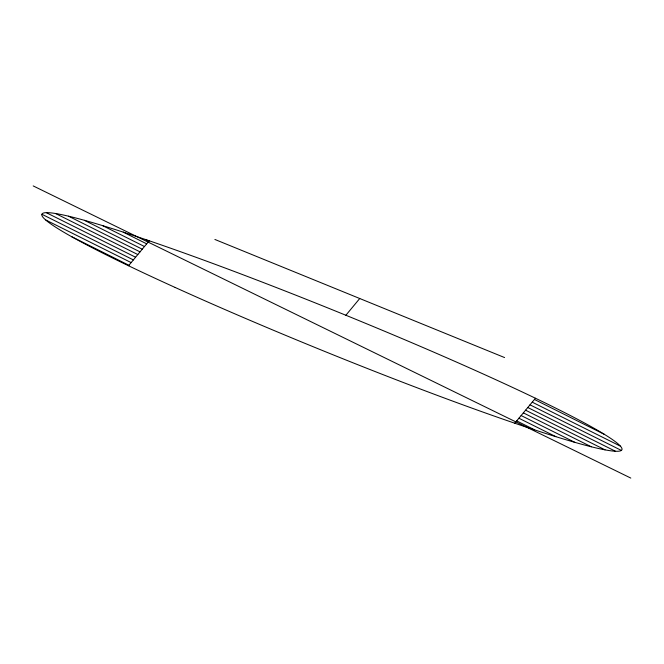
<?xml version="1.0" encoding="UTF-8"?>
<svg xmlns="http://www.w3.org/2000/svg" width="664" height="664" viewBox="0 0 664 664"><rect width="100%" height="100%" fill="white"/><g stroke="black" fill="none" stroke-linecap="round" stroke-linejoin="round"><path stroke-width="1" d="M128.534 265.749L149.217 240.791M345.869 315.259L359.739 298.509M514.783 423.209L535.466 398.251M214.895 239.463L504.582 357.564M33.2 185.92L630.8 478.08M534.454 399.471L604.497 434.43M532.229 402.152L620.4 446.15M530.013 404.832L621.346 450.408M527.797 407.513L615.428 451.238M525.573 410.186L605.045 449.843M523.356 412.867L591.3 446.772M521.132 415.548L574.783 442.315M518.916 418.229L555.851 436.655M516.692 420.901L534.694 429.89M145.906 239.662L148.91 241.156M123.222 232.126L146.686 243.837M102.671 225.66L144.47 246.518M84.378 220.315L142.254 249.199M68.591 216.223L140.029 251.872M55.701 213.576L137.813 254.553M46.414 212.729L135.589 257.234M42.056 214.347L133.373 259.914M45.799 220L131.148 262.595M71.72 236.716L128.932 265.268M175.138 287.454A312.902 20.733 22.1 0 0 621.687 450.101A312.902 20.733 22.1 0 0 199.167 258.445A312.902 20.733 22.1 0 0 175.138 287.454"/></g></svg>
